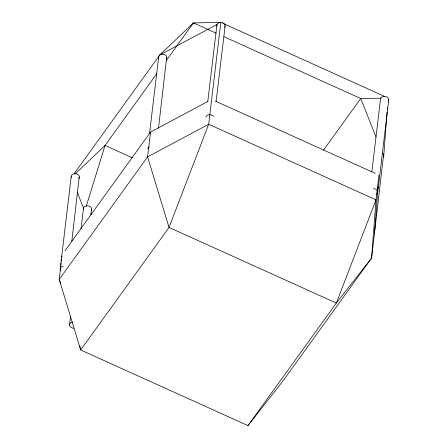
<?xml version="1.0" encoding="UTF-8"?>
<svg xmlns="http://www.w3.org/2000/svg" width="448" height="448" viewBox="0 0 448 448"><rect width="100%" height="100%" fill="white"/><g stroke="black" fill="none" stroke-linecap="round" stroke-linejoin="round"><path stroke-width="0.67" d="M374.528 233.285L377.798 190.294M377.905 188.905L378.067 186.827M383.337 157.013L383.712 156.262L387.078 112.078M387.29 109.29L387.397 107.895M60.172 269.069L71.182 176.747M60.754 266.566L59.22 279.418L80.668 349.983L247.974 425.6L283.198 380.649L371.571 258.11L383.634 154.622A4.166 3.147 6.8 0 0 382.486 153.182M60.911 265.233L61.146 263.239M61.387 261.246L61.622 259.246M61.863 257.253L62.02 255.92M71.792 241.489L79.307 176.109A4.166 3.147 6.8 0 0 74.11 173.762A4.166 3.147 6.8 0 0 71.366 177.57M69.558 325.024L70.543 316.73M81.015 228.917L83.406 208.863M91.05 214.581L91.532 208.23A4.166 3.147 6.8 0 0 86.335 205.878A4.166 3.147 6.8 0 0 83.586 209.686M149.526 133.599L158.631 57.238M207.95 101.399L150.55 132.054L147.588 156.878L169.036 227.444L336.347 303.061L371.571 258.11L376.001 199.864L378.963 175.039M158.491 128.229L166.751 56.605A4.166 3.147 6.8 0 0 161.554 54.253L159.734 55.031L158.732 56.426A4.166 3.147 6.8 0 0 158.81 58.061M207.738 101.825L216.843 25.469M216.126 101.315L225.148 25.654L224.51 24.063A4.166 3.147 6.8 0 0 217.319 23.901L216.944 24.651A4.166 3.147 6.8 0 0 217.022 26.292M371.868 171.618L380.475 99.422A4.166 3.147 6.8 0 1 383.404 96.438A4.166 3.147 6.8 0 1 388.147 98.017L388.78 99.607L377.77 191.934M79.486 176.932L79.01 178.5M91.711 209.048L91.235 210.616M166.936 57.422L166.454 58.99M225.148 25.654L224.666 27.222M388.78 99.607L388.304 101.175M383.712 156.262L383.813 155.445M86.173 206.483L105.056 145.443L157.018 73.394M74.11 173.762L159.734 55.031L193.43 22.904L220.836 22.4L208.695 124.247L169.036 227.444L80.668 349.983L79.783 345.923M166.426 60.346L193.43 22.904L216.328 33.258M64.926 250.785L150.55 132.054M323.506 150.147L360.735 98.521L381.293 98.146M247.974 425.6L336.347 303.061L376.001 199.864L208.695 124.247L147.588 156.878L59.22 279.418L60.771 283.31M74.883 174.21L105.056 145.443L132.412 157.808M159.734 55.031L217.062 24.416M222.673 23.229L384.474 96.354M223.961 36.708L360.735 98.521L375.967 136.797M215.326 101.086L375.29 173.382M90.451 213.713L91.722 214.29M77.308 192.483L83.507 208.051M73.864 328.278A4.166 3.147 6.8 0 1 69.608 325.438A4.166 3.147 6.8 0 1 72.481 322.039M372.624 246.949A4.166 3.147 6.8 0 1 372.702 248.584M373.464 188.681A4.166 3.147 6.8 0 1 377.395 190.714A4.166 3.147 6.8 0 1 376.667 194.141M205.934 116.978A4.166 3.147 6.8 0 1 209.289 114.738A4.166 3.147 6.8 0 1 213.506 116.385M147.722 148.747A4.166 3.147 6.8 0 1 149.559 146.871M60.81 270.665A4.166 3.147 6.8 0 1 63.101 266.084"/></g></svg>
